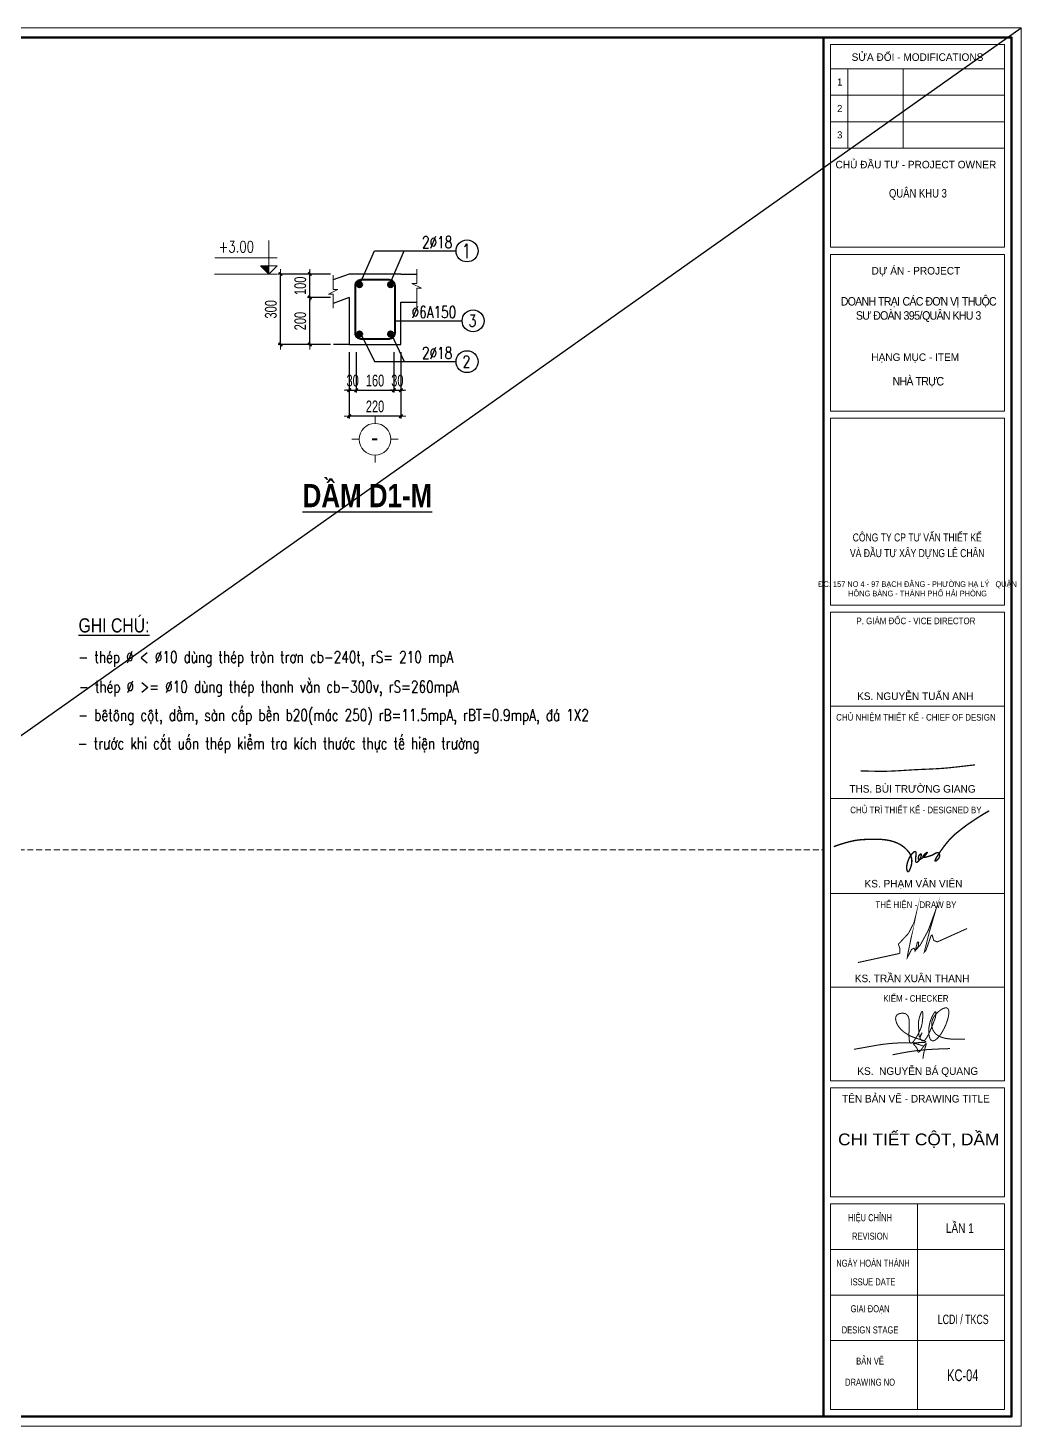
# Model space of a CAD drawing. Header units: millimetres. Extents: x 19378 to 228036, y -611253 to -529584.
# Drawn here: x 219595 to 228036, y -560227 to -548347 of the extents above; entities that cross this region are included whole.
import ezdxf
from ezdxf.enums import TextEntityAlignment as Align

# ---------------------------------------------------------------- set-up
doc = ezdxf.new("R2010")
doc.units = ezdxf.units.MM
doc.header["$MEASUREMENT"] = 0
doc.header["$PDMODE"] = 32
doc.linetypes.add('HIDDEN', pattern=[0.375, 0.25, -0.125])
doc.layers.get('Defpoints').update_dxf_attribs({"color": 1})
for name, color, linetype, lineweight in [('08. Net Text', 3, 'Continuous', 13), ('EG Dim', 8, 'Continuous', 15), ('EG Text1', 3, 'Continuous', 20), ('ISO', 153, 'Continuous', 13), ('Khac', 156, 'Continuous', 9), ('LC Dim', 8, 'Continuous', 18), ('LC ISO', 153, 'Continuous', 13), ('LC MANH DUT', 35, 'HIDDEN', 5), ('LC Net dam 1', 30, 'Continuous', 30), ('LC Net dam2', 6, 'Continuous', 40), ('LC Net dam3', 1, 'Continuous', 60), ('LC Net manh', 236, 'Continuous', 5), ('LC Net thay', 7, 'Continuous', 25), ('LC Text1', 3, 'Continuous', 20), ('LC Text2', 7, 'Continuous', 25)]:
    doc.layers.add(name, color=color, linetype=linetype, lineweight=lineweight)
doc.layers.add('KCS_Plotter', color=11, linetype='Continuous', plot=False)
doc.layers.add('Khungten_LCDI', color=7, linetype='Continuous')
doc.layers.add('Kichthuoc', color=9, linetype='Continuous')
doc.styles.add('EG Huy', font='vnsimli.shx', dxfattribs={"width": 0.75})
doc.styles.add('HOATBIF', font='hoatbif.shx', dxfattribs={"width": 0.7})
doc.styles.add('Khungten', font='VHAVAN_1.TTF', dxfattribs={"width": 0.9, "height": 5000})
doc.styles.add('LC 1', font='VHAVANB_1.TTF')
doc.styles.add('LC 3', font='vnsimli.shx', dxfattribs={"width": 0.75})
doc.styles.add('LC3', font='VHARIALB_1.TTF', dxfattribs={"width": 0.8})
doc.styles.add('T2', font='VHARIAL_1.TTF', dxfattribs={"width": 0.8})
doc.styles.add('Text Khung Ten', font='VHAVAN_1.TTF')
doc.styles.add('Title', font='VHBLACK_1.TTF', dxfattribs={"width": 0.8})
doc.styles.add('VnAvantH', font='VHAVANB_1.TTF', dxfattribs={"width": 0.6})
doc.dimstyles.new('1-100(1-40)', dxfattribs={"dimscale": 40, "dimtxt": 2.5, "dimasz": 0.35, "dimexe": 0.5, "dimexo": 0, "dimgap": 0.8, "dimtad": 1, "dimdec": 0, "dimzin": 0, "dimdsep": 46, "dimtxsty": 'HOATBIF', "dimblk1": 'DOT', "dimblk2": 'DOT', "dimsah": 1, "dimcen": -1, "dimdle": 1, "dimclrd": 256, "dimclre": 256, "dimclrt": 4, "dimadec": 3, "dimazin": 2, "dimtfac": 0.333333, "dimtdec": 0, "dimtix": 1, "dimtmove": 2, "dimatfit": 3, "dimldrblk": 'DOT', "dimfxl": 1, "dimtvp": 0.833333, "dimtolj": 1, "dimtzin": 0, "dimarcsym": 0})

# ---------------------------------------------------------------- blocks, each defined once
blk = doc.blocks.new('NGUYEN BA QUANG')
at = {"layer": 'LC ISO', "const_width": 54}
for points in [[(906, 1114, 0.006821), (929, 1272, 0.011774), (937, 1340, 0.026266), (938, 1394, 0.052103), (935, 1423, 0.076783), (930, 1436, 0.163971), (923, 1442, 0.170042), (914, 1442, 0.080479), (902, 1436, 0.05585), (881, 1417, 0.031056), (847, 1375, 0.025203), (791, 1286, 0.116129), (556, 476, 0.061974), (575, 166, 0.045365), (610, 47, 0.070676), (660, -41, 0.091415), (710, -86, 0.146905), (783, -104, 0.068448), (833, -95, 0.049636), (885, -72, 0.053986), (978, -6, 0.029209), (1056, 69, 0.021304), (1134, 162, 0.025491), (1250, 329, 0.068873), (1561, 1027, 0.01773), (1596, 1171, 0.037697), (1624, 1368, 0.029037), (1623, 1453, 0.04288), (1613, 1525, 0.066726), (1590, 1583, 0.100495), (1556, 1623, 0.111871), (1508, 1644, 0.054631), (1469, 1647, 0.041179), (1426, 1643, 0.04561), (1355, 1623, 0.04967), (1225, 1558, 0.109429), (829, 1164, 0.05047), (753, 1012, 0.368126), (1079, 156, 0.040655), (1223, 90, 0.031441), (1383, 42, 0.023503), (1557, 9, 0.017084), (1742, -10, 0.011936), (1936, -19, 0.009133), (2206, -21, 0.002915), (2480, -16)], [(-3416, -557, -0.001023), (-2231, -345, -0.008385), (-1869, -289, -0.026114), (-905, -212, -0.007166), (-491, -205, 0.001773), (-49, -203, 0.009736), (200, -197, 0.025773), (331, -186, 0.054465), (383, -173, 0.09183), (397, -166, 0.386262), (399, -152, 0.129793), (379, -135, 0.036801), (321, -108, 0.016128), (184, -59, -0.006736), (-183, 62, -0.023924), (-416, 154, -0.046785), (-684, 310, -0.041509), (-918, 503, -0.092678), (-1136, 813, -0.077778), (-1199, 1035, -0.070106), (-1196, 1141, -0.201572), (-1106, 1286, -0.091887), (-982, 1343, -0.118851), (-732, 1351, -0.227561), (-543, 1208, -0.055716), (-508, 1121, -0.035741), (-487, 1019, -0.022757), (-478, 904, -0.018678), (-477, 714, 0.005361), (-493, 294, 0.022501), (-487, 25, 0.024956), (-474, -85, 0.051878), (-451, -169, 0.084004), (-427, -209, 0.302699), (-372, -224, 0.091028), (-331, -204, 0.045769), (-285, -164, 0.031407), (-218, -87, 0.026473), (-114, 66, 0.038878), (124, 530, 0.063388), (207, 831, 0.030377), (243, 1236, 0.019395), (241, 1350, 0.050857), (231, 1429, 0.089259), (221, 1451, 0.446193), (202, 1454, 0.08967), (185, 1438, 0.048315), (156, 1388, 0.024568), (114, 1288, 0.037087), (24, 971, 0.06811), (7, 722, 0.007404), (19, 571, -0.009821), (27, 442, 0.013775), (38, 214, 0.023991), (46, 154, 0.068642), (58, 113, 0.168495), (71, 99, 0.190472), (82, 99, 0.135753), (102, 116, 0.042547), (133, 165, 0.037247), (185, 280, 0.083462), (192, 310, 0.752396), (189, 311, 0.077103), (170, 286, 0.067778), (106, 135, 0.079642), (97, 52, 0.07615), (107, 12, 0.090818), (168, -77, 0.162992), (233, -111, 0.134535), (287, -101, 0.046135), (315, -85, 0.0589), (372, -33, 0.033446), (431, 44, 0.020493), (492, 142, 0.018931), (584, 325, 0.012315), (712, 617, 0.006262), (906, 1114)], [(-1368, -847, -0.004051), (-800, -737, -0.026384), (342, -582, -0.006339), (726, -556, -0.004215), (1111, -537, -0.002629), (1689, -517)], [(274, -380, 0.002584), (99, -322, 0.004829), (-9, -289, 0.009549), (-104, -262, 0.02019), (-180, -245, 0.020391), (-210, -242, 0.037792), (-233, -241, 0.083891), (-249, -244, 0.129866), (-256, -250, 0.170647), (-258, -257, 0.074142), (-257, -264, 0.04333), (-253, -271, 0.038982), (-240, -290, 0.018381), (-209, -327, -0.006145), (-155, -388, -0.017161), (-112, -442, -0.029179), (-72, -502, -0.056277), (-39, -577, -0.025416), (-31, -610, -0.003247), (-24, -652, 0.033316), (-18, -677, 0.055631), (-12, -689, 0.087521), (-5, -698, 0.15828), (8, -703, 0.07777), (18, -702, 0.051495), (30, -698, 0.04838), (50, -685, 0.02792), (72, -667, 0.021215), (104, -635, 0.012757), (138, -596, 0.011354), (192, -528, 0.005945), (265, -430, -0.007904), (360, -301, -0.011483), (384, -270, -0.027823), (404, -249, -0.066961), (415, -240, -0.123545), (420, -238, -0.248584), (424, -240, -0.12084), (426, -246, -0.064597), (426, -260, -0.027008), (421, -289, -0.011306), (411, -326, -0.007085), (384, -419, 0.007773), (340, -569, 0.03162), (266, -923, 0.004795), (248, -1055)]]:
    blk.add_lwpolyline(points, format="xyb", dxfattribs=at)
blk = doc.blocks.new('Mr. Giang')
at = {"layer": 'LC ISO', "const_width": 50}
blk.add_lwpolyline([(138, -164), (149, -174), (155, -177), (164, -181), (175, -184), (186, -185), (197, -185), (206, -185), (221, -185), (232, -185), (244, -185), (255, -185), (267, -185), (278, -185), (290, -185), (301, -185), (313, -185), (324, -185), (335, -185), (346, -186), (358, -186), (369, -186), (380, -186), (391, -186), (402, -186), (413, -187), (424, -187), (435, -187), (446, -187), (457, -187), (468, -187), (479, -188), (490, -188), (501, -188), (512, -188), (523, -189), (534, -189), (544, -189), (555, -189), (566, -190), (577, -190), (588, -190), (598, -190), (609, -191), (620, -191), (630, -191), (641, -191), (652, -192), (662, -192), (673, -192), (684, -192), (694, -193), (705, -193), (715, -193), (726, -193), (736, -194), (747, -194), (758, -194), (768, -194), (779, -194), (789, -195), (800, -195), (810, -195), (821, -195), (831, -195), (842, -196), (852, -196), (863, -196), (874, -196), (884, -196), (895, -196), (905, -196), (916, -197), (926, -197), (937, -197), (947, -197), (958, -197), (968, -197), (979, -197), (990, -197), (998, -197), (1011, -197), (1021, -197), (1032, -197), (1043, -197), (1053, -197), (1064, -197), (1075, -197), (1085, -197), (1096, -197), (1107, -196), (1117, -196), (1128, -196), (1139, -196), (1149, -196), (1160, -196), (1171, -195), (1182, -195), (1192, -195), (1203, -195), (1214, -195), (1224, -194), (1235, -194), (1246, -194), (1257, -194), (1268, -193), (1278, -193), (1289, -193), (1300, -192), (1311, -192), (1322, -192), (1332, -191), (1343, -191), (1354, -191), (1365, -190), (1376, -190), (1386, -189), (1397, -189), (1408, -189), (1419, -188), (1430, -188), (1441, -187), (1452, -187), (1462, -186), (1473, -186), (1484, -185), (1495, -185), (1506, -184), (1517, -184), (1528, -183), (1539, -183), (1549, -182), (1560, -182), (1571, -181), (1582, -181), (1593, -180), (1604, -180), (1615, -179), (1626, -179), (1637, -178), (1648, -177), (1658, -177), (1669, -176), (1680, -176), (1691, -175), (1702, -174), (1713, -174), (1724, -173), (1735, -173), (1746, -172), (1757, -171), (1768, -171), (1778, -170), (1789, -169), (1800, -169), (1811, -168), (1822, -168), (1833, -167), (1844, -166), (1855, -166), (1866, -165), (1877, -164), (1888, -164), (1898, -163), (1909, -162), (1920, -162), (1931, -161), (1942, -160), (1953, -160), (1964, -159), (1975, -158), (1986, -158), (1996, -157), (2007, -156), (2018, -155), (2029, -155), (2040, -154), (2051, -153), (2062, -153), (2069, -152), (2083, -151), (2094, -151), (2105, -150), (2116, -149), (2127, -149), (2138, -148), (2149, -147), (2159, -147), (2170, -146), (2181, -145), (2192, -145), (2203, -144), (2214, -143), (2224, -143), (2235, -142), (2246, -141), (2257, -141), (2268, -140), (2278, -139), (2289, -139), (2300, -138), (2311, -137), (2322, -137), (2333, -136), (2343, -135), (2354, -135), (2365, -134), (2376, -134), (2387, -133), (2397, -132), (2408, -132), (2419, -131), (2430, -130), (2441, -130), (2451, -129), (2462, -129), (2473, -128), (2487, -127), (2495, -127), (2505, -126), (2516, -126), (2527, -125), (2538, -125), (2549, -124), (2560, -124), (2570, -123), (2581, -123), (2592, -122), (2603, -122), (2614, -121), (2624, -121), (2635, -120), (2646, -120), (2657, -119), (2668, -119), (2679, -118), (2689, -118), (2700, -117), (2711, -117), (2722, -116), (2733, -116), (2744, -115), (2754, -115), (2765, -114), (2776, -114), (2787, -113), (2798, -113), (2809, -112), (2819, -112), (2830, -111), (2841, -111), (2852, -111), (2863, -110), (2874, -110), (2884, -109), (2895, -109), (2906, -108), (2917, -108), (2928, -107), (2939, -107), (2949, -106), (2960, -106), (2971, -106), (2982, -105), (2993, -105), (3004, -104), (3014, -104), (3025, -103), (3036, -103), (3047, -102), (3058, -102), (3069, -101), (3079, -101), (3090, -100), (3101, -100), (3112, -99), (3123, -99), (3134, -98), (3144, -98), (3155, -97), (3166, -97), (3177, -96), (3188, -96), (3199, -95), (3209, -95), (3220, -94), (3231, -94), (3242, -93), (3253, -93), (3264, -92), (3274, -92), (3285, -91), (3296, -91), (3307, -90), (3318, -89), (3329, -89), (3339, -88), (3350, -88), (3361, -87), (3372, -86), (3383, -86), (3394, -85), (3404, -85), (3415, -84), (3426, -83), (3437, -83), (3448, -82), (3458, -81), (3469, -81), (3480, -80), (3491, -79), (3502, -79), (3513, -78), (3523, -77), (3534, -76), (3545, -76), (3556, -75), (3567, -74), (3577, -73), (3588, -73), (3599, -72), (3610, -71), (3621, -70), (3632, -69), (3642, -69), (3651, -68), (3664, -67), (3675, -66), (3686, -65), (3696, -64), (3707, -63), (3718, -62), (3729, -62), (3740, -61), (3750, -60), (3761, -59), (3772, -58), (3783, -57), (3794, -56), (3804, -55), (3815, -54), (3826, -53), (3837, -52), (3848, -51), (3858, -50), (3869, -49), (3880, -48), (3891, -47), (3902, -46), (3912, -45), (3923, -44), (3934, -43), (3945, -41), (3955, -40), (3966, -39), (3977, -38), (3988, -37), (3999, -36), (4009, -35), (4020, -34), (4031, -33), (4042, -31), (4053, -30), (4063, -29), (4074, -28), (4085, -27), (4096, -26), (4106, -24), (4117, -23), (4128, -22), (4139, -21), (4150, -20), (4160, -19), (4171, -17), (4182, -16), (4193, -15), (4203, -14), (4214, -12), (4225, -11), (4236, -10), (4247, -9), (4257, -8), (4268, -6), (4279, -5), (4290, -4), (4300, -3), (4311, -1), (4322, 0), (4333, 1), (4343, 2), (4354, 4), (4365, 5), (4376, 6), (4387, 7), (4397, 9), (4408, 10), (4419, 11), (4430, 12), (4440, 14), (4451, 15), (4462, 16), (4473, 17), (4483, 19), (4494, 20), (4505, 21), (4516, 22), (4527, 24), (4537, 25), (4548, 26), (4559, 27), (4570, 29), (4580, 30), (4591, 31), (4602, 32), (4613, 34), (4623, 35), (4634, 36), (4645, 37), (4656, 39), (4667, 40), (4677, 41), (4688, 42), (4699, 44), (4710, 45), (4720, 46), (4731, 47), (4742, 49), (4753, 50), (4764, 51), (4774, 52), (4785, 53), (4796, 55), (4807, 56), (4817, 57), (4828, 58), (4839, 60), (4850, 61), (4860, 62), (4871, 63), (4882, 65), (4893, 66), (4904, 67), (4914, 68), (4925, 69), (4936, 71), (4947, 72), (4957, 73), (4968, 74), (4979, 76), (4990, 77)], dxfattribs=at)
blk = doc.blocks.new('Nha o can bo nhan vien Trung doan')
at = {"layer": 'Defpoints', "lineweight": 0}
blk.add_lwpolyline([(-1200, -14850), (-1200, 14850), (40800, 14850), (40800, -14850)], close=True, dxfattribs=at)
at = {"layer": 'Khungten_LCDI', "color": 5, "lineweight": 60}
blk.add_line((36600, 14650), (36600, -14650), dxfattribs=at)
at = {"layer": 'Khungten_LCDI', "color": 5, "lineweight": 25}
blk.add_line((40600, -14650), (40600, 14650), dxfattribs=at)
at = {"layer": 'Khungten_LCDI', "color": 9, "lineweight": 15}
for p, q in [((36750, 13981), (40450, 13981)), ((37123, 13981), (37123, 12297)), ((38293, 13981), (38293, 12297)), ((36750, 13420), (40450, 13420)), ((36750, 12858), (40450, 12858)), ((36750, 12297), (40450, 12297)), ((38600, -10133), (38600, -14500)), ((40450, -11100), (36750, -11100)), ((40450, -12067), (36750, -12067)), ((40450, -13033), (36750, -13033))]:
    blk.add_line(p, q, dxfattribs=at)
at = {"layer": 'Khungten_LCDI', "color": 5, "lineweight": 60}
blk.add_lwpolyline([(0, -14650), (0, 14650), (40600, 14650), (40600, -14650)], close=True, dxfattribs=at)
at = {"layer": 'Khungten_LCDI', "color": 9, "lineweight": 15}
for points in [[(36750, 10190), (40450, 10190), (40450, 14500), (36750, 14500)], [(36750, 6712), (40450, 6712), (40450, 10040), (36750, 10040)], [(36750, 2587), (40450, 2587), (40450, 6562), (36750, 6562)], [(36750, 446), (40450, 446), (40450, 2437), (36750, 2437)], [(36750, -1522), (40450, -1522), (40450, 446), (36750, 446)], [(36750, -1522), (40450, -1522), (40450, -3535), (36750, -3535)], [(36750, -5526), (40450, -5526), (40450, -3535), (36750, -3535)], [(36750, -7517), (40450, -7517), (40450, -5526), (36750, -5526)], [(36750, -9983), (40450, -9983), (40450, -7667), (36750, -7667)], [(36750, -14500), (40450, -14500), (40450, -10133), (36750, -10133)]]:
    blk.add_lwpolyline(points, close=True, dxfattribs=at)
at = {"layer": 'LC ISO', "const_width": 29.4}
blk.add_lwpolyline([(36820, -2541, -0.005589), (36989, -2484, -0.022453), (37203, -2425, -0.038343), (37420, -2393, -0.012299), (37598, -2386, -0.014061), (37778, -2386, -0.032435), (37955, -2402, -0.065887), (38169, -2465, -0.127402), (38414, -2657, -0.217203), (38474, -2910, -0.056046), (38441, -3019, -0.054981), (38419, -3060, -0.074917), (38408, -3071, -0.192631), (38398, -3075, -0.190426), (38389, -3069, -0.079856), (38381, -3055, -0.067464), (38372, -3009, -0.089823), (38386, -2881, -0.10427), (38491, -2685, -0.05658), (38522, -2656, -0.102761), (38543, -2646, -0.411767), (38565, -2658, -0.072182), (38568, -2673, -0.042063), (38568, -2721, 0.006515), (38560, -2806, 0.050846), (38561, -2852, 0.084642), (38565, -2868, 0.316888), (38580, -2876, 0.10557), (38595, -2871, 0.079173), (38621, -2849, 0.148897), (38679, -2727, 0.074472), (38679, -2706, 0.295229), (38672, -2696, 0.15701), (38666, -2697, 0.097298), (38650, -2709, 0.165018), (38616, -2778, 0.085117), (38617, -2798, 0.384735), (38637, -2813, 0.083003), (38655, -2810, 0.044183), (38675, -2801, 0.048448), (38722, -2768, 0.055197), (38788, -2697, 0.06223), (38806, -2668, 0.356145), (38806, -2662, 0.296448), (38800, -2664, 0.057996), (38762, -2693, 0.048541), (38723, -2737, 0.086608), (38714, -2755, 0.314867), (38717, -2766, 0.149234), (38731, -2770, 0.047589), (38753, -2769, 0.030742), (38810, -2755, 0.010919), (38888, -2731, 0.058476), (38947, -2703, -0.021304), (38991, -2678, -0.046344), (39013, -2669, -0.096698), (39032, -2667, -0.153723), (39049, -2675, -0.103714), (39061, -2691, -0.235546), (39057, -2778, -0.124446), (39000, -2840, -0.115248), (38981, -2848, -0.439421), (38974, -2843, -0.101123), (38974, -2833, -0.053735), (38987, -2801, -0.025453), (39029, -2729, -0.033469), (39248, -2430, -0.059013), (39491, -2203, -0.0344), (39818, -1968, -0.023249), (40123, -1780)], format="xyb", dxfattribs=at)
at = {"layer": 'LC ISO', "const_width": 21.6}
for points in [[(38223, -4810), (38225, -4706), (38194, -4614), (38407, -4386), (38524, -4161), (38559, -4024), (38386, -4862), (38384, -4898), (38424, -4822), (38475, -4724), (38525, -4699), (38553, -4752), (38616, -4664), (38625, -4581), (38611, -4566), (38594, -4581), (38553, -4752), (38659, -4632), (38828, -4322), (38987, -3888), (38850, -4359), (38749, -4764), (38744, -4784), (38781, -4741), (38891, -4427), (38910, -4420), (38947, -4536), (39023, -4564), (39655, -4281)], [(37333, -5004), (38223, -4810)]]:
    blk.add_lwpolyline(points, dxfattribs=at)
at = {"layer": 'ISO', "xscale": 0.5, "yscale": 0.5, "zscale": 0.5}
blk.add_blockref('Mr. Giang', (37324, -843), dxfattribs=at)
at = {"layer": 'LC Net dam 1', "xscale": 0.4, "yscale": 0.4, "zscale": 0.4}
blk.add_blockref('NGUYEN BA QUANG', (38616, -6625), dxfattribs=at)
at = {"color": 7}
for s, style, p in [('söa ®æi - modifications', 'Khungten', (38600, 14151)), ('chñ ®Çu t\xad - project owner', 'Khungten', (38566, 11868)), ('dù ¸n - project', 'Khungten', (38566, 9612)), ('h¹ng môc - item', 'Khungten', (38552, 7776)), ('ks. nguyÔn tuÊn anh', 'VnAvantH', (38553, 574)), ('ths. bïi tr\xadêng giang', 'VnAvantH', (38493, -1394)), ('ks. PH¹M V¡N VI£N', 'VnAvantH', (38515, -3408)), ('ks. TRÇN XU¢N THANH ', 'VnAvantH', (38515, -5421)), ('ks.  NGUYÔN B¸ QUANG', 'VnAvantH', (38605, -7390)), ('tªn b¶n vÏ - drawing title', 'Khungten', (38566, -7977))]:
    blk.add_text(s, height=160, dxfattribs=dict(at, style=style)).set_placement(p, align=Align.CENTER)
for s, height, style, width, p in [('c«ng ty cp t\xad vÊn thiÕt kÕ', 170, 'Title', 0.8, (38594, 3942)), ('vµ ®Çu t\xad x©y dùng lª ch©n', 170, 'Title', 0.8, (38594, 3609)), ('P. gi¸m ®èc - VICE director', 140, 'Khungten', 0.9, (38566, 2184)), ('chñ nhiÖm thiÕt kÕ - chief of design', 140, 'Khungten', 0.9, (38566, 136)), ('chñ tr× thiÕt kÕ - designed by', 140, 'Khungten', 0.9, (38566, -1832)), ('thÓ hiÖn - draw by', 140, 'Khungten', 0.9, (38566, -3845)), ('kiÓm - checker', 140, 'Khungten', 0.9, (38566, -5836)), ('hiÖu chØnh', 150, 'Khungten', 0.8, (37592, -10499)), ('revision', 150, 'Khungten', 0.8, (37592, -10891)), ('ngµy hoµn thµnh', 150, 'Khungten', 0.8, (37654, -11466)), ('issue date', 150, 'Khungten', 0.8, (37654, -11862)), ('giai ®o¹n', 150, 'Khungten', 0.8, (37592, -12433)), ('lcdi / tkcs', 200, 'Title', 0.7, (39571, -12684)), ('design stage', 150, 'Khungten', 0.8, (37592, -12883)), ('b¶n vÏ', 150, 'Khungten', 0.8, (37592, -13544)), ('drawing nO', 150, 'Khungten', 0.8, (37592, -13994))]:
    blk.add_text(s, height=height, dxfattribs=dict(at, style=style, width=width)).set_placement(p, align=Align.CENTER)
at = {"color": 4, "char_height": 180, "attachment_point": 5, "style": 'Khungten'}
for s, insert, width in [('{\\f.VnArialH|b0|i0|c0|p34;\\W0.8;qu©n khu 3}', (38609, 11313), 2315.24), ('{\\f.VnArialH|b0|i0|c0|p34;\\W0.9;\\T0.9;doanh tr¹i c¸c ®¬n vÞ thuéc s\xad ®oµn 395/qu©n khu 3}', (38617, 8868), 3461.97), ('{\\f.VnArialH|b0|i0|c0|p34;\\T0.9;nhµ trùc}', (38609, 7325), 3712.56)]:
    blk.add_mtext(s, dxfattribs=dict(at, insert=insert, width=width))
at = {"color": 7, "insert": (38600, 3096), "char_height": 120, "attachment_point": 2, "style": 'Khungten'}
blk.add_mtext_dynamic_manual_height_columns('®c: 157 no 4 - 97 b¹ch ®»ng - ph\xadêng h¹ lý   quËn hång bµng - thµnh phè h¶i phßng ', width=3886.57, gutter_width=25, heights=[0], dxfattribs=at)
at = {"color": 7, "style": 'Khungten', "width": 0.8}
for tag, p in [('REVISION', (39499, -10746)), ('NGAYHT', (39546, -11609))]:
    blk.add_attdef(tag, text='', height=200, dxfattribs=at).set_placement(p, align=Align.CENTER)
at = {"layer": '08. Net Text', "color": 7, "style": 'Text Khung Ten'}
blk.add_text('1', height=150, dxfattribs=at).set_placement((36892, 13627))
at = {"layer": '08. Net Text', "color": 7, "ltscale": 2, "style": 'Text Khung Ten'}
for s, p in [('2', (36892, 13065)), ('3', (36892, 12504))]:
    blk.add_text(s, height=150, dxfattribs=at).set_placement(p)
at = {"layer": 'LC Text1', "style": 'Title', "width": 1.485915}
for tag, p, p2 in [('TENBANVE1', (36913, -8886), (40339, -8886)), ('TENBANVE2', (36913, -9562), (40339, -9562))]:
    blk.add_attdef(tag, text='', height=250, dxfattribs=at).set_placement(p, p2, align=Align.FIT)
at = {"layer": 'LC Text1', "style": 'Title', "width": 0.7}
blk.add_attdef('SOBANVE', text='', height=250, dxfattribs=at).set_placement((39562, -13896), align=Align.CENTER)
blk = doc.blocks.new('DOT')
at = {"layer": 'LC Dim'}
blk.add_line((-3, 0), (3, 0), dxfattribs=at)
at = {"layer": 'LC Dim', "color": 4}
blk.add_line((-1, -1), (1, 1), dxfattribs=at)
blk.add_lwpolyline([(0.5, 1), (-1, -0.5), (-0.5, -1), (1, 0.5)], close=True, dxfattribs=at)
blk = doc.blocks.new('*D68')
at = {"layer": 'Defpoints', "color": 0, "ltscale": 2, "transparency": 16777216}
for p in [(221742, -550438), (222167, -550438), (222167, -551038)]:
    blk.add_point(p, dxfattribs=at)
at = {"layer": 'LC Dim', "lineweight": -2, "ltscale": 2, "transparency": 16777216}
for p, q in [((222167, -550438), (221722, -550438)), ((221742, -551024), (221742, -550452)), ((222167, -551038), (221722, -551038))]:
    blk.add_line(p, q, dxfattribs=at)
at = {"layer": 'LC Dim', "lineweight": -2, "ltscale": 2, "transparency": 16777216, "xscale": 14, "yscale": 14, "zscale": 14}
for p, rotation in [((221742, -550438), 90), ((221742, -551038), 270)]:
    blk.add_blockref('DOT', p, dxfattribs=dict(at, rotation=rotation))
at = {"layer": 'LC Dim', "color": 4, "ltscale": 2, "transparency": 16777216, "insert": (221660, -550738), "char_height": 100, "attachment_point": 5, "rotation": 90, "style": 'HOATBIF'}
blk.add_mtext('\\A1;300', dxfattribs=at)
blk = doc.blocks.new('*D69')
at = {"layer": 'Defpoints', "color": 0, "ltscale": 2, "transparency": 16777216}
for p in [(222325, -551102), (222385, -551102), (222385, -551426)]:
    blk.add_point(p, dxfattribs=at)
at = {"layer": 'LC Dim', "lineweight": -2, "ltscale": 2, "transparency": 16777216}
for p, q in [((222325, -551102), (222325, -551446)), ((222385, -551102), (222385, -551446)), ((222311, -551426), (222297, -551426)), ((222325, -551426), (222385, -551426)), ((222399, -551426), (222413, -551426))]:
    blk.add_line(p, q, dxfattribs=at)
at = {"layer": 'LC Dim', "lineweight": -2, "ltscale": 2, "transparency": 16777216, "xscale": 14, "yscale": 14, "zscale": 14}
blk.add_blockref('DOT', (222325, -551426), dxfattribs=at)
at = {"layer": 'LC Dim', "lineweight": -2, "ltscale": 2, "transparency": 16777216, "xscale": 14, "yscale": 14, "zscale": 14, "rotation": 180}
blk.add_blockref('DOT', (222385, -551426), dxfattribs=at)
at = {"layer": 'LC Dim', "color": 4, "ltscale": 2, "transparency": 16777216, "insert": (222355, -551344), "char_height": 100, "attachment_point": 5, "style": 'HOATBIF'}
blk.add_mtext('\\A1;30', dxfattribs=at)
blk = doc.blocks.new('*D70')
at = {"layer": 'Defpoints', "color": 0, "ltscale": 2, "transparency": 16777216}
for p in [(222385, -551102), (222705, -551102), (222705, -551426)]:
    blk.add_point(p, dxfattribs=at)
at = {"layer": 'LC Dim', "lineweight": -2, "ltscale": 2, "transparency": 16777216}
for p, q in [((222385, -551102), (222385, -551446)), ((222705, -551102), (222705, -551446)), ((222399, -551426), (222691, -551426))]:
    blk.add_line(p, q, dxfattribs=at)
at = {"layer": 'LC Dim', "lineweight": -2, "ltscale": 2, "transparency": 16777216, "xscale": 14, "yscale": 14, "zscale": 14, "rotation": 180}
blk.add_blockref('DOT', (222385, -551426), dxfattribs=at)
at = {"layer": 'LC Dim', "lineweight": -2, "ltscale": 2, "transparency": 16777216, "xscale": 14, "yscale": 14, "zscale": 14}
blk.add_blockref('DOT', (222705, -551426), dxfattribs=at)
at = {"layer": 'LC Dim', "color": 4, "ltscale": 2, "transparency": 16777216, "insert": (222545, -551344), "char_height": 100, "attachment_point": 5, "style": 'HOATBIF'}
blk.add_mtext('\\A1;160', dxfattribs=at)
blk = doc.blocks.new('*D71')
at = {"layer": 'Defpoints', "color": 0, "ltscale": 2, "transparency": 16777216}
for p in [(222705, -551102), (222765, -551102), (222765, -551426)]:
    blk.add_point(p, dxfattribs=at)
at = {"layer": 'LC Dim', "lineweight": -2, "ltscale": 2, "transparency": 16777216}
for p, q in [((222705, -551102), (222705, -551446)), ((222765, -551102), (222765, -551446)), ((222691, -551426), (222677, -551426)), ((222705, -551426), (222765, -551426)), ((222779, -551426), (222793, -551426))]:
    blk.add_line(p, q, dxfattribs=at)
at = {"layer": 'LC Dim', "lineweight": -2, "ltscale": 2, "transparency": 16777216, "xscale": 14, "yscale": 14, "zscale": 14}
blk.add_blockref('DOT', (222705, -551426), dxfattribs=at)
at = {"layer": 'LC Dim', "lineweight": -2, "ltscale": 2, "transparency": 16777216, "xscale": 14, "yscale": 14, "zscale": 14, "rotation": 180}
blk.add_blockref('DOT', (222765, -551426), dxfattribs=at)
at = {"layer": 'LC Dim', "color": 4, "ltscale": 2, "transparency": 16777216, "insert": (222735, -551344), "char_height": 100, "attachment_point": 5, "style": 'HOATBIF'}
blk.add_mtext('\\A1;30', dxfattribs=at)
blk = doc.blocks.new('*D72')
at = {"layer": 'Defpoints', "color": 0, "ltscale": 2, "transparency": 16777216}
for p in [(222325, -551102), (222765, -551102), (222325, -551646)]:
    blk.add_point(p, dxfattribs=at)
at = {"layer": 'LC Dim', "lineweight": -2, "ltscale": 2, "transparency": 16777216}
for p, q in [((222325, -551102), (222325, -551666)), ((222765, -551102), (222765, -551666)), ((222751, -551646), (222339, -551646))]:
    blk.add_line(p, q, dxfattribs=at)
at = {"layer": 'LC Dim', "lineweight": -2, "ltscale": 2, "transparency": 16777216, "xscale": 14, "yscale": 14, "zscale": 14, "rotation": 180}
blk.add_blockref('DOT', (222325, -551646), dxfattribs=at)
at = {"layer": 'LC Dim', "lineweight": -2, "ltscale": 2, "transparency": 16777216, "xscale": 14, "yscale": 14, "zscale": 14}
blk.add_blockref('DOT', (222765, -551646), dxfattribs=at)
at = {"layer": 'LC Dim', "color": 4, "ltscale": 2, "transparency": 16777216, "insert": (222545, -551564), "char_height": 100, "attachment_point": 5, "style": 'HOATBIF'}
blk.add_mtext('\\A1;220', dxfattribs=at)
blk = doc.blocks.new('TTRUC')
at = {"layer": 'LC ISO'}
for p, q in [((0, 6.95), (0, 10.13)), ((-6.95, 0), (-10.13, 0)), ((6.95, 0), (10.13, 0)), ((0, -6.95), (0, -10.13))]:
    blk.add_line(p, q, dxfattribs=at)
at = {"layer": 'LC Net manh'}
blk.add_circle((0, 0), 6.95, dxfattribs=at)
blk = doc.blocks.new('theptron1')
at = {"layer": 'LC Net dam3'}
for p, q in [((-0.5, 0), (0.5, 0)), ((-0.35, 0.35), (0.35, -0.35)), ((0.35, 0.35), (-0.35, -0.35)), ((0, 0.5), (0, -0.5))]:
    blk.add_line(p, q, dxfattribs=at)
blk.add_circle((0, 0), 0.5, dxfattribs=at)
blk = doc.blocks.new('CT')
at = {"layer": 'LC Text1', "lineweight": 15}
blk.add_hatch(color=4, dxfattribs=at).paths.add_polyline_path([(3.25, 1.6), (1.64, 1.6), (1.64, 0)])
at = {"layer": 'LC Text1', "color": 4, "lineweight": 15, "ltscale": 50}
for p, q in [((0.05, 3.14), (12, 3.14)), ((12.09, 0), (0, 0))]:
    blk.add_line(p, q, dxfattribs=at)
for points in [[(1.64, 6.43), (1.64, 0)], [(1.64, 0), (0.03, 1.6), (1.64, 1.6)], [(1.64, 0), (3.25, 1.6), (1.64, 1.6)]]:
    blk.add_lwpolyline(points, dxfattribs=at)
at = {"layer": 'LC Text1', "color": 4, "style": 'LC 3', "width": 0.75}
blk.add_attdef('CT', (1.91, 3.5), '', height=2.2, dxfattribs=at)
blk = doc.blocks.new('TIEUDE1')
at = {"layer": 'LC Text2', "color": 7, "style": 'LC 1'}
blk.add_attdef('TIªU§Ò', text='', height=5, dxfattribs=at).set_placement((0, 0), align=Align.BOTTOM_CENTER)
blk.add_attdef('TL', text='', height=3, dxfattribs=at).set_placement((0, -2), align=Align.TOP_CENTER)
blk = doc.blocks.new('*D73')
at = {"layer": 'Defpoints', "color": 0, "ltscale": 2, "transparency": 16777216}
for p in [(221992, -550638), (222167, -550638), (222167, -551038)]:
    blk.add_point(p, dxfattribs=at)
at = {"layer": 'LC Dim', "lineweight": -2, "ltscale": 2, "transparency": 16777216}
for p, q in [((222167, -550638), (221972, -550638)), ((221992, -551024), (221992, -550652)), ((222167, -551038), (221972, -551038))]:
    blk.add_line(p, q, dxfattribs=at)
at = {"layer": 'LC Dim', "lineweight": -2, "ltscale": 2, "transparency": 16777216, "xscale": 14, "yscale": 14, "zscale": 14}
for p, rotation in [((221992, -550638), 90), ((221992, -551038), 270)]:
    blk.add_blockref('DOT', p, dxfattribs=dict(at, rotation=rotation))
at = {"layer": 'LC Dim', "color": 4, "ltscale": 2, "transparency": 16777216, "insert": (221910, -550838), "char_height": 100, "attachment_point": 5, "rotation": 90, "style": 'HOATBIF'}
blk.add_mtext('\\A1;200', dxfattribs=at)
blk = doc.blocks.new('*D74')
at = {"layer": 'Defpoints', "color": 0, "ltscale": 2, "transparency": 16777216}
for p in [(221992, -550438), (222167, -550438), (222167, -550638)]:
    blk.add_point(p, dxfattribs=at)
at = {"layer": 'LC Dim', "lineweight": -2, "ltscale": 2, "transparency": 16777216}
for p, q in [((222167, -550438), (221972, -550438)), ((221992, -550424), (221992, -550410)), ((221992, -550638), (221992, -550438)), ((222167, -550638), (221972, -550638)), ((221992, -550652), (221992, -550666))]:
    blk.add_line(p, q, dxfattribs=at)
at = {"layer": 'LC Dim', "lineweight": -2, "ltscale": 2, "transparency": 16777216, "xscale": 14, "yscale": 14, "zscale": 14}
for p, rotation in [((221992, -550438), 270), ((221992, -550638), 90)]:
    blk.add_blockref('DOT', p, dxfattribs=dict(at, rotation=rotation))
at = {"layer": 'LC Dim', "color": 4, "ltscale": 2, "transparency": 16777216, "insert": (221910, -550538), "char_height": 100, "attachment_point": 5, "rotation": 90, "style": 'HOATBIF'}
blk.add_mtext('\\A1;100', dxfattribs=at)

msp = doc.modelspace()

# ---------------------------------------------------------------- linework, layer by layer
at = {"layer": 'KCS_Plotter', "ltscale": 2}
msp.add_line((211235.6, -560227.2), (228035.6, -548347.2), dxfattribs=at)
at = {"layer": 'LC MANH DUT', "ltscale": 200}
msp.add_line((211715.6, -555329.8), (226355.6, -555329.8), dxfattribs=at)
at = {"layer": 'LC Net dam2'}
msp.add_lwpolyline([(222425.3, -550988.1), (222665.3, -550988.1, 0.4142136), (222715.3, -550938.1), (222715.3, -550538.1, 0.4142136), (222665.3, -550488.1), (222425.3, -550488.1, 0.4142136), (222375.3, -550538.1), (222375.3, -550938.1, 0.4142136)], format="xyb", close=True, dxfattribs=at)
at = {"layer": 'LC Net manh'}
for points in [[(222899, -550718.1), (222899, -550558.1), (222939, -550558.1), (222859, -550518.1), (222899, -550518.1), (222899, -550398.1)], [(222188.5, -550728.8), (222188.5, -550608.8), (222148.5, -550608.8), (222228.5, -550568.8), (222188.5, -550568.8), (222188.5, -550448.8)]]:
    msp.add_lwpolyline(points, dxfattribs=at)
at = {"layer": 'LC Net thay', "ltscale": 2}
for p, q in [((222325.3, -550438.1), (222188.5, -550488.8)), ((222765.3, -550438.1), (222325.3, -550438.1)), ((222765.3, -550438.1), (222899, -550438.1)), ((222325.3, -550638.1), (222188.5, -550688.8)), ((222325.3, -550638.1), (222325.3, -551038.1)), ((222765.3, -551038.1), (222765.3, -550678.1)), ((222765.3, -550678.1), (222899, -550678.1)), ((222325.3, -551038.1), (222191.5, -551038.1)), ((222325.3, -551038.1), (222765.3, -551038.1))]:
    msp.add_line(p, q, dxfattribs=at)
at = {"layer": 'LC Text2', "ltscale": 100}
msp.add_circle((223327.3, -550241.8), 93.1, dxfattribs=at)
at = {"layer": 'LC Text2', "linetype": 'ByBlock'}
for centre in [(223378.4, -550835.7), (223327.3, -551182.6)]:
    msp.add_circle(centre, 93.1, dxfattribs=at)

# ---------------------------------------------------------------- block references
at = {"layer": 'EG Dim', "yscale": 42.40098003740421, "zscale": 42.40098003740421}
for p, xscale, rotation in [((222413.3, -550528), 42.40098003740421, 90), ((222677.2, -550528), -42.40098003740421, 270), ((222413.3, -550948.3), -42.40098003740421, 90), ((222677.2, -550948.3), 42.40098003740421, 270)]:
    msp.add_blockref('theptron1', p, dxfattribs=dict(at, xscale=xscale, rotation=rotation))
at = {"layer": 'EG Text1'}
ref = msp.add_blockref('CT', (221715.4, -550438.1), dxfattribs=dict(at, xscale=-44.25072279153392, yscale=44.25072279153392, zscale=44.25072279153392))
ref.add_attrib('CT', '+3.00', (221216.2, -550254.9), dxfattribs={"layer": 'Khac', "color": 3, "height": 97.35, "style": 'EG Huy', "width": 0.75})
at = {"layer": 'Kichthuoc', "xscale": 19.39036266761832, "yscale": 19.39036266761832, "zscale": 19.39036266761832}
msp.add_blockref('TTRUC', (222545.3, -551842.1), dxfattribs=at)
at = {"layer": 'LC Net thay'}
ref = msp.add_blockref('Nha o can bo nhan vien Trung doan', (211715.6, -554287.2), dxfattribs=dict(at, xscale=0.3999999999995706, yscale=0.3999999999995706, zscale=0.3999999999995706))
ref.add_attrib('REVISION', 'lÇn 1', dxfattribs={"layer": 'LC Text1', "height": 80, "style": 'Khungten', "width": 0.8}).set_placement((227515.1, -558585.7), align=Align.CENTER)
ref.add_attrib('SOBANVE', 'Kc-04', dxfattribs={"layer": 'LC Text1', "height": 100, "style": 'Title', "width": 0.7}).set_placement((227540.4, -559845.7), align=Align.CENTER)
ref.add_attrib('TENBANVE1', 'chi tiÕt cét, dÇm', dxfattribs={"layer": 'LC Text1', "height": 100, "style": 'Title', "width": 0.944391}).set_placement((226480.6, -557841.5), (227851.2, -557841.5), align=Align.FIT)
at = {"layer": 'LC Text2'}
ref = msp.add_blockref('TIEUDE1', (222480.2, -552478.6), dxfattribs=dict(at, xscale=40, yscale=40, zscale=40))
ref.add_attrib('TIªU§Ò', '%%UdÇm d1-m', dxfattribs={"color": 7, "height": 196.977, "style": 'LC3', "width": 0.8}).set_placement((222480.2, -552478.6), align=Align.BOTTOM_CENTER)

# ---------------------------------------------------------------- texts
at = {"layer": 'LC Text1', "ltscale": 0.2, "style": 'LC 1', "width": 0.9}
msp.add_text('-', height=150, dxfattribs=at).set_placement((222541.6, -551944.9), align=Align.BOTTOM_CENTER)
at = {"layer": 'LC Text1', "color": 3, "style": 'LC 3', "width": 0.75}
for s, p in [('- thÐp %%C < %%C10 dïng thÐp trßn tr¬n cb-240t, rS= 210 mpA', (220024.4, -553742.4)), ('- thÐp %%C >= %%C10 dïng thÐp thanh v»n cb-300v, rS=260mpA', (220028.4, -553994.9)), ('- bªt«ng cét, dÇm, sµn cÊp bÒn b20(m¸c 250) rB=11.5mpA, rBT=0.9mpA, ®¸ 1X2', (220023.6, -554235.6)), ('- tr\xadíc khi c¾t uèn thÐp kiÓm tra kÝch th\xadíc thùc tÕ hiÖn tr\xadêng', (220018.7, -554476.3))]:
    msp.add_text(s, height=100, dxfattribs=at).set_placement(p)
at = {"layer": 'LC Text2', "linetype": 'ByBlock', "style": 'LC 3', "width": 0.75}
for s, p in [('2%%C18', (222944.4, -550217.7)), ('%%C6A150', (222856, -550811.7)), ('2%%C18', (222944.4, -551158.6))]:
    msp.add_text(s, height=100, dxfattribs=at).set_placement(p)
at = {"layer": 'LC Text2', "ltscale": 100, "style": 'LC 3', "width": 0.75}
msp.add_text('1', height=122.2, dxfattribs=at).set_placement((223322.1, -550241.8), align=Align.MIDDLE_CENTER)
at = {"layer": 'LC Text2', "linetype": 'ByBlock', "style": 'LC 3', "width": 0.75}
for s, p in [('3', (223373.1, -550835.7)), ('2', (223322.1, -551182.6))]:
    msp.add_text(s, height=100, dxfattribs=at).set_placement(p, align=Align.MIDDLE_CENTER)
at = {"layer": 'LC Text2', "style": 'T2', "width": 0.8}
msp.add_text('%%Ughi chó:', height=120, dxfattribs=at).set_placement((220025.3, -553483.9))

# ---------------------------------------------------------------- dimensions: what is measured, and where the dimension line sits
at = {"layer": 'LC Dim', "ltscale": 2}
for base, p1, p2, angle, picture, middle in [((221741.8, -550438.1), (222166.8, -551038.1), (222166.8, -550438.1), 90, '*D68', (221659.8, -550738.1)), ((221991.8, -550438.1), (222166.8, -550638.1), (222166.8, -550438.1), 270, '*D74', (221909.8, -550538.1)), ((221991.8, -550638.1), (222166.8, -551038.1), (222166.8, -550638.1), 270, '*D73', (221909.8, -550838.1))]:
    dim = msp.add_linear_dim(base=base, p1=p1, p2=p2, angle=angle, dimstyle='1-100(1-40)', override={"dimlfac": 0.5}, dxfattribs=at)
    dim.commit()
    dim.dimension.update_dxf_attribs({"geometry": picture, "text_midpoint": middle})
for base, p1, p2, picture, middle in [((222385.3, -551425.6), (222325.3, -551101.6), (222385.3, -551101.6), '*D69', (222355.3, -551343.6)), ((222325.3, -551645.6), (222765.3, -551101.6), (222325.3, -551101.6), '*D72', (222545.3, -551563.6)), ((222705.3, -551425.6), (222385.3, -551101.6), (222705.3, -551101.6), '*D70', (222545.3, -551343.6)), ((222765.3, -551425.6), (222705.3, -551101.6), (222765.3, -551101.6), '*D71', (222735.3, -551343.6))]:
    dim = msp.add_linear_dim(base=base, p1=p1, p2=p2, dimstyle='1-100(1-40)', override={"dimlfac": 0.5}, dxfattribs=at)
    dim.commit()
    dim.dimension.update_dxf_attribs({"geometry": picture, "text_midpoint": middle})

# ---------------------------------------------------------------- leaders
for points in [[(222415.7, -550524.4), (222539.8, -550241.8), (223234.3, -550241.8)], [(222669.9, -550523), (222793.3, -550241.8), (223234.3, -550241.8)], [(222715.3, -550835.7), (223285.3, -550835.7)], [(222420.5, -550941.2), (222539.8, -551182.6), (223234.3, -551182.6)], [(222684.3, -550951.3), (222793.3, -551182.6), (223234.3, -551182.6)]]:
    msp.add_leader(points, dimstyle='1-100(1-40)', override={"dimlfac": 0.5}, dxfattribs=at)

doc.saveas('drawing.dxf')
